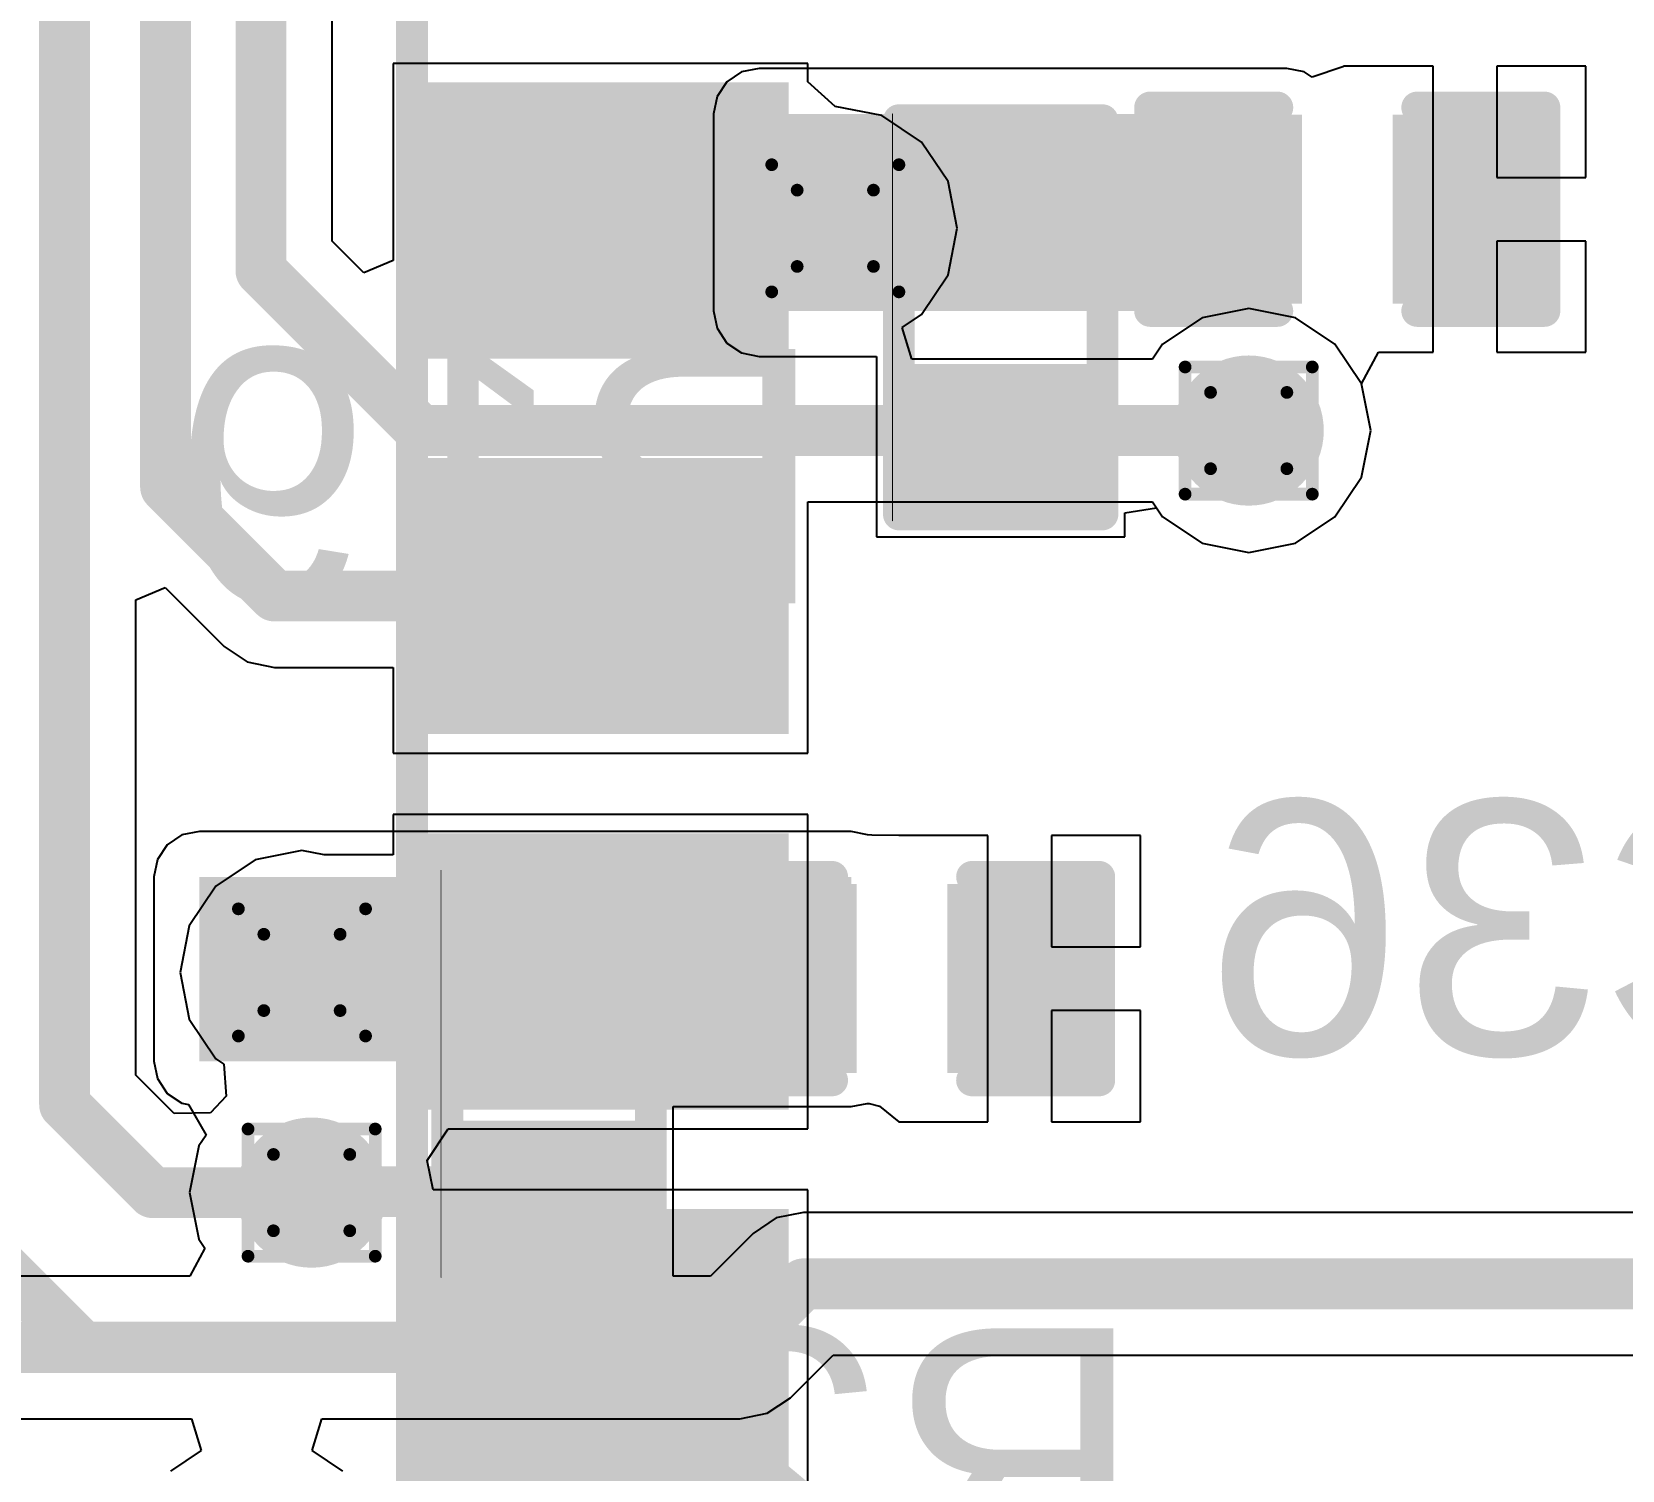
# Model space of a CAD drawing. Header units: inches. Extents: x -8 to 210, y -39 to 109.
# Drawn here: x 61.69 to 68.04, y 28.41 to 34.16 of the extents above; entities that cross this region are included whole.
import ezdxf

# ---------------------------------------------------------------- set-up
doc = ezdxf.new("R2010")
doc.units = ezdxf.units.IN
for name, color, linetype in [('Bottom Layer', 5, 'Continuous'), ('Bottom Overlay', 54, 'Continuous'), ('Bottom Paste', 16, 'Continuous'), ('Bottom Solder', 6, 'Continuous'), ('Drill Drawing', 1, 'Continuous'), ('Top Layer', 1, 'Continuous'), ('Top Overlay', 2, 'Continuous'), ('Top Paste', 8, 'Continuous'), ('Top Solder', 216, 'Continuous'), ('Via Holes', 16, 'Continuous')]:
    doc.layers.add(name, color=color, linetype=linetype)
doc.styles.add('Arial', font='', dxfattribs={"height": 0.2})
doc.styles.get('Arial').set_extended_font_data('Arial')

# ---------------------------------------------------------------- blocks, each defined once
blk = doc.blocks.new('SIM7500E_18')
at = {"layer": 'Top Layer'}
for points in [[(-0.74999977, -14.55000011), (0.55000017, -14.55000011), (0.55000017, -15.45000085), (-0.74999977, -15.45000085)], [(-0.74999977, -16.04999965), (0.55000017, -16.04999965), (0.55000017, -16.95000039), (-0.74999977, -16.95000039)], [(-0.74999977, -17.54999919), (0.55000017, -17.54999919), (0.55000017, -18.44999993), (-0.74999977, -18.44999993)], [(-0.74999977, -19.05000127), (0.55000017, -19.05000127), (0.55000017, -19.95000201), (-0.74999977, -19.95000201)]]:
    blk.add_hatch(color=1, dxfattribs=at).paths.add_polyline_path(points)
at = {"layer": 'Top Paste'}
for points in [[(-0.74999977, -14.55000011), (0.55000017, -14.55000011), (0.55000017, -15.45000085), (-0.74999977, -15.45000085)], [(-0.74999977, -16.04999965), (0.55000017, -16.04999965), (0.55000017, -16.95000039), (-0.74999977, -16.95000039)], [(-0.74999977, -17.54999919), (0.55000017, -17.54999919), (0.55000017, -18.44999993), (-0.74999977, -18.44999993)], [(-0.74999977, -19.05000127), (0.55000017, -19.05000127), (0.55000017, -19.95000201), (-0.74999977, -19.95000201)]]:
    blk.add_hatch(color=8, dxfattribs=at).paths.add_polyline_path(points)
at = {"layer": 'Top Solder'}
for points in [[(-0.85159977, -14.44840011), (0.65160017, -14.44840011), (0.65160017, -15.55160085), (-0.85159977, -15.55160085)], [(-0.85159977, -15.94839965), (0.65160017, -15.94839965), (0.65160017, -17.05160039), (-0.85159977, -17.05160039)], [(-0.85159977, -17.44839919), (0.65160017, -17.44839919), (0.65160017, -18.55159993), (-0.85159977, -18.55159993)], [(-0.85159977, -18.94840127), (0.65160017, -18.94840127), (0.65160017, -20.05160201), (-0.85159977, -20.05160201)]]:
    blk.add_hatch(color=216, dxfattribs=at).paths.add_polyline_path(points)
at = {"layer": 'Top Overlay', "const_width": 0.127}
blk.add_lwpolyline([(-0.85240114, -24.03819932), (-0.85240114, 3.06360068)], dxfattribs=at)
blk = doc.blocks.new('R___0402_B_49')
at = {"layer": 'Bottom Layer'}
for points in [[(-0.2413, 0.3175), (-0.2412999999999999, -0.3175), (-0.6985, -0.3175), (-0.6985, 0.3175)], [(0.6985, 0.3175), (0.6985, -0.3175), (0.2413, -0.3175), (0.2412999999999999, 0.3175)]]:
    blk.add_hatch(color=5, dxfattribs=at).paths.add_polyline_path(points)
at = {"layer": 'Bottom Paste'}
for points in [[(-0.2413, 0.3175), (-0.2412999999999999, -0.3175), (-0.6985, -0.3175), (-0.6985, 0.3175)], [(0.6985, 0.3175), (0.6985, -0.3175), (0.2413, -0.3175), (0.2412999999999999, 0.3175)]]:
    blk.add_hatch(color=16, dxfattribs=at).paths.add_polyline_path(points)
at = {"layer": 'Bottom Solder'}
for points in [[(-0.18629884, 0.37250116), (-0.1862988399999999, -0.37250116), (-0.75350116, -0.37250116), (-0.75350116, 0.37250116)], [(0.75350116, 0.37250116), (0.75350116, -0.37250116), (0.18629884, -0.37250116), (0.1862988399999999, 0.37250116)]]:
    blk.add_hatch(color=6, dxfattribs=at).paths.add_polyline_path(points)
at = {"layer": 'Bottom Overlay'}
for points, const_width in [([(-0.7874, 0.4064), (-0.7874, -0.4064)], 0.127), ([(-0.7874, 0.4064), (0.7874, 0.4064)], 0.127), ([(0.7874, 0.4064), (0.7874, -0.4064)], 0.127), ([(-0.8128, 0.4318), (0.8128, 0.4318)], 0.0032258), ([(-0.7874, -0.4064), (0.7874, -0.4064)], 0.127)]:
    blk.add_lwpolyline(points, dxfattribs=dict(at, const_width=const_width))
for points, const_width in [([(-0.8191499999999999, 0.4064, 1), (-0.7556499999999999, 0.4064, 1)], 0.0635), ([(-0.8191499999999999, 0.4064, 1), (-0.7556499999999999, 0.4064, 1)], 0.0635), ([(0.7556499999999999, 0.4064, 1), (0.8191499999999999, 0.4064, 1)], 0.0635), ([(0.7556499999999999, 0.4064, 1), (0.8191499999999999, 0.4064, 1)], 0.0635), ([(-0.81360518, 0.4318, 1), (-0.8119948199999999, 0.4318, 1)], 0.0016129), ([(0.8119948199999999, 0.4318, 1), (0.81360518, 0.4318, 1)], 0.0016129), ([(-0.8191499999999999, -0.4064, 1), (-0.7556499999999999, -0.4064, 1)], 0.0635), ([(-0.8191499999999999, -0.4064, 1), (-0.7556499999999999, -0.4064, 1)], 0.0635), ([(0.7556499999999999, -0.4064, 1), (0.8191499999999999, -0.4064, 1)], 0.0635), ([(0.7556499999999999, -0.4064, 1), (0.8191499999999999, -0.4064, 1)], 0.0635)]:
    blk.add_lwpolyline(points, format="xyb", close=True, dxfattribs=dict(at, const_width=const_width))
blk = doc.blocks.new('R___0402_B_50')
at = {"layer": 'Bottom Layer'}
for points in [[(-0.2413, 0.3175), (-0.2412999999999999, -0.3175), (-0.6985, -0.3175), (-0.6985, 0.3175)], [(0.6985, 0.3175), (0.6985, -0.3175), (0.2413, -0.3175), (0.2412999999999999, 0.3175)]]:
    blk.add_hatch(color=5, dxfattribs=at).paths.add_polyline_path(points)
at = {"layer": 'Bottom Paste'}
for points in [[(-0.2413, 0.3175), (-0.2412999999999999, -0.3175), (-0.6985, -0.3175), (-0.6985, 0.3175)], [(0.6985, 0.3175), (0.6985, -0.3175), (0.2413, -0.3175), (0.2412999999999999, 0.3175)]]:
    blk.add_hatch(color=16, dxfattribs=at).paths.add_polyline_path(points)
at = {"layer": 'Bottom Solder'}
for points in [[(-0.18629884, 0.37250116), (-0.1862988399999999, -0.37250116), (-0.75350116, -0.37250116), (-0.75350116, 0.37250116)], [(0.75350116, 0.37250116), (0.75350116, -0.37250116), (0.18629884, -0.37250116), (0.1862988399999999, 0.37250116)]]:
    blk.add_hatch(color=6, dxfattribs=at).paths.add_polyline_path(points)
at = {"layer": 'Bottom Overlay'}
for points, const_width in [([(-0.7874, 0.4064), (-0.7874, -0.4064)], 0.127), ([(-0.7874, 0.4064), (0.7874, 0.4064)], 0.127), ([(0.7874, 0.4064), (0.7874, -0.4064)], 0.127), ([(-0.8128, 0.4318), (0.8128, 0.4318)], 0.0032258), ([(-0.7874, -0.4064), (0.7874, -0.4064)], 0.127)]:
    blk.add_lwpolyline(points, dxfattribs=dict(at, const_width=const_width))
for points, const_width in [([(-0.8191499999999999, 0.4064, 1), (-0.7556499999999999, 0.4064, 1)], 0.0635), ([(-0.8191499999999999, 0.4064, 1), (-0.7556499999999999, 0.4064, 1)], 0.0635), ([(0.7556499999999999, 0.4064, 1), (0.8191499999999999, 0.4064, 1)], 0.0635), ([(0.7556499999999999, 0.4064, 1), (0.8191499999999999, 0.4064, 1)], 0.0635), ([(-0.81360518, 0.4318, 1), (-0.8119948199999999, 0.4318, 1)], 0.0016129), ([(0.8119948199999999, 0.4318, 1), (0.81360518, 0.4318, 1)], 0.0016129), ([(-0.8191499999999999, -0.4064, 1), (-0.7556499999999999, -0.4064, 1)], 0.0635), ([(-0.8191499999999999, -0.4064, 1), (-0.7556499999999999, -0.4064, 1)], 0.0635), ([(0.7556499999999999, -0.4064, 1), (0.8191499999999999, -0.4064, 1)], 0.0635), ([(0.7556499999999999, -0.4064, 1), (0.8191499999999999, -0.4064, 1)], 0.0635)]:
    blk.add_lwpolyline(points, format="xyb", close=True, dxfattribs=dict(at, const_width=const_width))
blk = doc.blocks.new('C___0402_B_124')
at = {"layer": 'Bottom Layer'}
for points in [[(-0.2413, 0.3175), (-0.2412999999999999, -0.3175), (-0.6985, -0.3175), (-0.6985, 0.3175)], [(0.6985, 0.3175), (0.6985, -0.3175), (0.2413, -0.3175), (0.2412999999999999, 0.3175)]]:
    blk.add_hatch(color=5, dxfattribs=at).paths.add_polyline_path(points)
at = {"layer": 'Bottom Paste'}
for points in [[(-0.2413, 0.3175), (-0.2412999999999999, -0.3175), (-0.6985, -0.3175), (-0.6985, 0.3175)], [(0.6985, 0.3175), (0.6985, -0.3175), (0.2413, -0.3175), (0.2412999999999999, 0.3175)]]:
    blk.add_hatch(color=16, dxfattribs=at).paths.add_polyline_path(points)
at = {"layer": 'Bottom Solder'}
for points in [[(-0.18130012, 0.37749988), (-0.18130012, -0.37749988), (-0.7584998799999999, -0.37749988), (-0.7584998799999999, 0.37749988)], [(0.7584998799999999, 0.37749988), (0.7584998799999999, -0.37749988), (0.18130012, -0.37749988), (0.18130012, 0.37749988)]]:
    blk.add_hatch(color=6, dxfattribs=at).paths.add_polyline_path(points)
at = {"layer": 'Bottom Overlay', "const_width": 0.127}
for points in [[(-0.7874, 0.4064), (-0.7874, -0.4064)], [(-0.2794, 0.4064), (-0.7874, 0.4064)], [(0.7874, 0.4064), (0.2794, 0.4064)], [(0.7874, 0.4064), (0.7874, -0.4064)], [(-0.2794, -0.4064), (-0.7874, -0.4064)], [(0.7874, -0.4064), (0.2794, -0.4064)]]:
    blk.add_lwpolyline(points, dxfattribs=at)
at = {"layer": 'Bottom Overlay', "const_width": 0.0635}
for points in [[(-0.8191499999999999, 0.4064, 1), (-0.7556499999999999, 0.4064, 1)], [(-0.8191499999999999, 0.4064, 1), (-0.7556499999999999, 0.4064, 1)], [(-0.31115, 0.4064, 1), (-0.24765, 0.4064, 1)], [(0.24765, 0.4064, 1), (0.31115, 0.4064, 1)], [(0.7556499999999999, 0.4064, 1), (0.8191499999999999, 0.4064, 1)], [(0.7556499999999999, 0.4064, 1), (0.8191499999999999, 0.4064, 1)], [(-0.8191499999999999, -0.4064, 1), (-0.7556499999999999, -0.4064, 1)], [(-0.8191499999999999, -0.4064, 1), (-0.7556499999999999, -0.4064, 1)], [(-0.31115, -0.4064, 1), (-0.24765, -0.4064, 1)], [(0.24765, -0.4064, 1), (0.31115, -0.4064, 1)], [(0.7556499999999999, -0.4064, 1), (0.8191499999999999, -0.4064, 1)], [(0.7556499999999999, -0.4064, 1), (0.8191499999999999, -0.4064, 1)]]:
    blk.add_lwpolyline(points, format="xyb", close=True, dxfattribs=at)
blk = doc.blocks.new('C___0402_B_125')
at = {"layer": 'Bottom Layer'}
for points in [[(-0.2413, 0.3175), (-0.2412999999999999, -0.3175), (-0.6985, -0.3175), (-0.6985, 0.3175)], [(0.6985, 0.3175), (0.6985, -0.3175), (0.2413, -0.3175), (0.2412999999999999, 0.3175)]]:
    blk.add_hatch(color=5, dxfattribs=at).paths.add_polyline_path(points)
at = {"layer": 'Bottom Paste'}
for points in [[(-0.2413, 0.3175), (-0.2412999999999999, -0.3175), (-0.6985, -0.3175), (-0.6985, 0.3175)], [(0.6985, 0.3175), (0.6985, -0.3175), (0.2413, -0.3175), (0.2412999999999999, 0.3175)]]:
    blk.add_hatch(color=16, dxfattribs=at).paths.add_polyline_path(points)
at = {"layer": 'Bottom Solder'}
for points in [[(-0.18130012, 0.37749988), (-0.18130012, -0.37749988), (-0.7584998799999999, -0.37749988), (-0.7584998799999999, 0.37749988)], [(0.7584998799999999, 0.37749988), (0.7584998799999999, -0.37749988), (0.18130012, -0.37749988), (0.18130012, 0.37749988)]]:
    blk.add_hatch(color=6, dxfattribs=at).paths.add_polyline_path(points)
at = {"layer": 'Bottom Overlay', "const_width": 0.127}
for points in [[(-0.7874, 0.4064), (-0.7874, -0.4064)], [(-0.2794, 0.4064), (-0.7874, 0.4064)], [(0.7874, 0.4064), (0.2794, 0.4064)], [(0.7874, 0.4064), (0.7874, -0.4064)], [(-0.2794, -0.4064), (-0.7874, -0.4064)], [(0.7874, -0.4064), (0.2794, -0.4064)]]:
    blk.add_lwpolyline(points, dxfattribs=at)
at = {"layer": 'Bottom Overlay', "const_width": 0.0635}
for points in [[(-0.8191499999999999, 0.4064, 1), (-0.7556499999999999, 0.4064, 1)], [(-0.8191499999999999, 0.4064, 1), (-0.7556499999999999, 0.4064, 1)], [(-0.31115, 0.4064, 1), (-0.24765, 0.4064, 1)], [(0.24765, 0.4064, 1), (0.31115, 0.4064, 1)], [(0.7556499999999999, 0.4064, 1), (0.8191499999999999, 0.4064, 1)], [(0.7556499999999999, 0.4064, 1), (0.8191499999999999, 0.4064, 1)], [(-0.8191499999999999, -0.4064, 1), (-0.7556499999999999, -0.4064, 1)], [(-0.8191499999999999, -0.4064, 1), (-0.7556499999999999, -0.4064, 1)], [(-0.31115, -0.4064, 1), (-0.24765, -0.4064, 1)], [(0.24765, -0.4064, 1), (0.31115, -0.4064, 1)], [(0.7556499999999999, -0.4064, 1), (0.8191499999999999, -0.4064, 1)], [(0.7556499999999999, -0.4064, 1), (0.8191499999999999, -0.4064, 1)]]:
    blk.add_lwpolyline(points, format="xyb", close=True, dxfattribs=at)

msp = doc.modelspace()

# ---------------------------------------------------------------- hatches: boundary and pattern name
at = {"layer": 'Bottom Layer'}
for points in [[(64.5922, 33.04539999999999), (66.70039999999999, 33.04539999999999), (66.70039999999999, 33.8328), (64.5922, 33.8328)], [(62.357, 30.0482), (64.9605, 30.0482), (64.9605, 30.7848), (62.357, 30.7848)]]:
    msp.add_hatch(color=5, dxfattribs=at).paths.add_polyline_path(points)
h = msp.add_hatch(color=5, dxfattribs=at)
edge = h.paths.add_edge_path()
edge.add_arc((64.897, 33.3756), 0.2999994, 0, 360)
h = msp.add_hatch(color=5, dxfattribs=at)
edge = h.paths.add_edge_path()
edge.add_arc((66.548, 32.5676006), 0.2999994, 0, 360)
h = msp.add_hatch(color=5, dxfattribs=at)
edge = h.paths.add_edge_path()
edge.add_arc((62.76690012, 30.40309896), 0.2999994, 0, 360)
h = msp.add_hatch(color=5, dxfattribs=at)
edge = h.paths.add_edge_path()
edge.add_arc((62.8054497, 29.5235503), 0.2999994, 0, 360)
at = {"layer": 'Top Layer'}
h = msp.add_hatch(color=1, dxfattribs=at)
edge = h.paths.add_edge_path()
edge.add_arc((64.897, 33.3756), 0.2999994, 0, 360)
h = msp.add_hatch(color=1, dxfattribs=at)
edge = h.paths.add_edge_path()
edge.add_arc((66.548, 32.5676006), 0.2999994, 0, 360)
h = msp.add_hatch(color=1, dxfattribs=at)
edge = h.paths.add_edge_path()
edge.add_arc((62.76690012, 30.40309896), 0.2999994, 0, 360)
h = msp.add_hatch(color=1, dxfattribs=at)
edge = h.paths.add_edge_path()
edge.add_arc((62.8054497, 29.5235503), 0.2999994, 0, 360)
at = {"layer": 'Via Holes'}
h = msp.add_hatch(color=7, dxfattribs=at)
edge = h.paths.add_edge_path()
edge.add_arc((64.897, 33.3756), 0.1499997, 0, 360)
h = msp.add_hatch(color=7, dxfattribs=at)
edge = h.paths.add_edge_path()
edge.add_arc((66.548, 32.5676006), 0.1499997, 0, 360)
h = msp.add_hatch(color=7, dxfattribs=at)
edge = h.paths.add_edge_path()
edge.add_arc((62.76690012, 30.40309896), 0.1499997, 0, 360)
h = msp.add_hatch(color=7, dxfattribs=at)
edge = h.paths.add_edge_path()
edge.add_arc((62.8054497, 29.5235503), 0.1499997, 0, 360)

# ---------------------------------------------------------------- linework, layer by layer
at = {"layer": 'Bottom Layer'}
for p, q in [((64.52282752, 34.00028252), (64.46401381999999, 33.96098618)), ((64.5922, 34.01408234), (64.52282752, 34.00028252)), ((66.70039999999999, 34.01408234), (64.5922, 34.01408234)), ((66.76977247999999, 34.00028252), (66.70039999999999, 34.01408234)), ((66.80199999999999, 33.97875094), (66.76977247999999, 34.00028252)), ((66.92400889999999, 34.02020628), (66.80199999999999, 33.97875094)), ((66.92899745999999, 34.02330254), (66.92400889999999, 34.02020628)), ((67.2846, 34.02330254), (66.92899745999999, 34.02330254)), ((67.2846, 33.4518), (67.2846, 34.02330254)), ((67.8942, 34.0233), (67.53859999999999, 34.0233)), ((67.53859999999999, 34.0233), (67.53859999999999, 33.5788)), ((67.8942, 33.5788), (67.8942, 34.0233)), ((64.46401381999999, 33.96098618), (64.42471748, 33.90217248)), ((64.42471748, 33.90217248), (64.41091766, 33.8328)), ((64.41091766, 33.8328), (64.41091766, 33.38101528)), ((67.53859999999999, 33.5788), (67.8942, 33.5788)), ((67.2846, 32.8803), (67.2846, 33.4518)), ((64.41091766, 33.38101528), (64.40984069999999, 33.3756)), ((64.40984069999999, 33.3756), (64.41091766, 33.37018472)), ((64.41091766, 33.37018472), (64.41091766, 33.04539999999999)), ((67.8942, 33.3248), (67.53859999999999, 33.3248)), ((67.53859999999999, 33.3248), (67.53859999999999, 32.8803)), ((67.8942, 32.8803), (67.8942, 33.3248)), ((64.41091766, 33.04539999999999), (64.42471748, 32.97602752)), ((64.42471748, 32.97602752), (64.46401381999999, 32.91721382)), ((64.46401381999999, 32.91721382), (64.52282752, 32.87791748)), ((64.52282752, 32.87791748), (64.5922, 32.86411766)), ((64.5922, 32.86411766), (65.0621, 32.86411766)), ((65.0621, 32.86411766), (65.0621, 32.1437)), ((66.9980753, 32.75402644), (67.06644701999998, 32.8803)), ((67.06644701999998, 32.8803), (67.2846, 32.8803)), ((67.53859999999999, 32.8803), (67.8942, 32.8803)), ((67.03515929999999, 32.5676006), (66.9980753, 32.75402644)), ((66.9980753, 32.38117222), (67.03515929999999, 32.5676006)), ((66.8924748, 32.2231258), (66.9980753, 32.38117222)), ((66.05269999999999, 32.23934116), (66.1797, 32.25878232)), ((66.05269999999999, 32.1437), (66.05269999999999, 32.23934116)), ((66.1797, 32.25878232), (66.20352519999999, 32.2231258)), ((66.20352519999999, 32.2231258), (66.36157161999999, 32.1175253)), ((66.73442838, 32.1175253), (66.8924748, 32.2231258)), ((65.0621, 32.1437), (66.05269999999999, 32.1437)), ((66.36157161999999, 32.1175253), (66.548, 32.0804413)), ((66.548, 32.0804413), (66.73442838, 32.1175253)), ((62.28762752, 30.95228252), (62.22881381999999, 30.91298618)), ((62.357, 30.96608234), (62.28762752, 30.95228252)), ((64.9605, 30.96608234), (62.357, 30.96608234)), ((65.02535636, 30.95318168), (64.9605, 30.96608234)), ((65.04243278, 30.95203614), (65.02535636, 30.95318168)), ((65.151, 30.94990254), (65.04243278, 30.95203614)), ((65.21676314, 30.9499), (65.151, 30.94990254)), ((65.5066, 30.9499), (65.21676314, 30.9499)), ((65.5066, 30.3784), (65.5066, 30.9499)), ((66.1162, 30.9499), (65.7606, 30.9499)), ((65.7606, 30.9499), (65.7606, 30.5054)), ((66.1162, 30.5054), (66.1162, 30.9499)), ((62.22881381999999, 30.91298618), (62.18951748, 30.85417248)), ((62.18951748, 30.85417248), (62.17571766, 30.7848)), ((62.17571766, 30.7848), (62.17571766, 30.0482)), ((65.7606, 30.5054), (66.1162, 30.5054)), ((65.5066, 29.8069), (65.5066, 30.3784)), ((66.1162, 30.2514), (65.7606, 30.2514)), ((65.7606, 30.2514), (65.7606, 29.8069)), ((66.1162, 29.8069), (66.1162, 30.2514)), ((62.17571766, 30.0482), (62.18951748, 29.97882752)), ((62.18951748, 29.97882752), (62.22881381999999, 29.92001382)), ((62.22881381999999, 29.92001382), (62.28762752, 29.88071748)), ((62.28762752, 29.88071748), (62.31330184, 29.87560954)), ((62.31330184, 29.87560954), (62.3838732, 29.75263036)), ((64.2493, 29.1900737), (64.2493, 29.86691766)), ((64.2493, 29.86691766), (64.9605, 29.86691766)), ((64.9605, 29.86691766), (65.024, 29.87954908)), ((65.024, 29.87954908), (65.03212546, 29.88010534)), ((65.03212546, 29.88010534), (65.07330902, 29.86892934)), ((65.07330902, 29.86892934), (65.151, 29.80689746)), ((65.151, 29.80689746), (65.19563796, 29.8069)), ((65.19563796, 29.8069), (65.5066, 29.8069)), ((65.7606, 29.8069), (66.1162, 29.8069)), ((62.3838732, 29.75263036), (62.3553744, 29.70997868)), ((62.3553744, 29.70997868), (62.3182904, 29.5235503)), ((62.3182904, 29.5235503), (62.3553744, 29.33712192)), ((64.66098319999999, 29.42238972), (64.56856275999999, 29.36063724)), ((64.77, 29.4440737), (64.66098319999999, 29.42238972)), ((74.7522, 29.4440737), (64.77, 29.4440737)), ((64.56855768, 29.36062962), (64.39799921999999, 29.1900737)), ((64.56856275999999, 29.36063724), (64.56855768, 29.36062962)), ((62.37878812, 29.30207754), (62.31892032, 29.1900737)), ((62.3553744, 29.33712192), (62.37878812, 29.30207754)), ((62.31892032, 29.1900737), (61.44109632, 29.1900737)), ((64.39799921999999, 29.1900737), (64.2493, 29.1900737)), ((64.71743724, 28.70376276), (64.88799824, 28.8743263)), ((64.88799824, 28.8743263), (74.7522, 28.8743263)), ((64.6250168, 28.64201028), (64.71743724, 28.70376276)), ((61.44109632, 28.6203263), (62.32510268, 28.6203263)), ((62.32510268, 28.6203263), (62.36362685999999, 28.4933263)), ((62.80757314, 28.4933263), (62.84609731999999, 28.6203263)), ((62.84609731999999, 28.6203263), (64.51598729999999, 28.6203263)), ((64.51598729999999, 28.6203263), (64.51599999999999, 28.62032376)), ((64.51599999999999, 28.62032376), (64.6250168, 28.64201028)), ((62.36362685999999, 28.4933263), (62.2411252, 28.4114748)), ((62.93007479999999, 28.4114748), (62.80757314, 28.4933263))]:
    msp.add_line(p, q, dxfattribs=at)
at = {"layer": 'Bottom Layer', "const_width": 0.2032}
for points in [[(65.5574, 32.5501), (65.57490059999999, 32.5676006)], [(65.57490059999999, 32.5676006), (66.548, 32.5676006)], [(62.7975503, 29.5235503), (62.8054497, 29.5235503)], [(62.8054497, 29.5235503), (62.8093994, 29.5275)], [(62.8093994, 29.5275), (63.75399999999999, 29.5275)], [(64.51599999999999, 28.9052), (64.77, 29.15919999999999)], [(64.77, 29.15919999999999), (75.15859999999999, 29.15919999999999)], [(61.0567994, 28.9052), (64.51599999999999, 28.9052)]]:
    msp.add_lwpolyline(points, dxfattribs=at)
at = {"layer": 'Bottom Layer', "const_width": 0.1016}
for points in [[(65.5066, 32.5501, 1), (65.6082, 32.5501, 1)], [(65.5241006, 32.5676006, 1), (65.6257006, 32.5676006, 1)], [(65.5241006, 32.5676006, 1), (65.6257006, 32.5676006, 1)], [(66.49719999999999, 32.5676006, 1), (66.5988, 32.5676006, 1)], [(62.7467503, 29.5235503, 1), (62.84835029999999, 29.5235503, 1)], [(62.75464969999999, 29.5235503, 1), (62.85624969999999, 29.5235503, 1)], [(62.75464969999999, 29.5235503, 1), (62.85624969999999, 29.5235503, 1)], [(62.75859939999999, 29.5275, 1), (62.86019939999999, 29.5275, 1)], [(62.75859939999999, 29.5275, 1), (62.86019939999999, 29.5275, 1)], [(63.7032, 29.5275, 1), (63.8048, 29.5275, 1)], [(64.7192, 29.15919999999999, 1), (64.82079999999999, 29.15919999999999, 1)], [(64.7192, 29.15919999999999, 1), (64.82079999999999, 29.15919999999999, 1)], [(64.4652, 28.9052, 1), (64.56679999999999, 28.9052, 1)], [(64.4652, 28.9052, 1), (64.56679999999999, 28.9052, 1)]]:
    msp.add_lwpolyline(points, format="xyb", close=True, dxfattribs=at)
at = {"layer": 'Drill Drawing', "const_width": 0.0508}
for points in [[(64.643, 33.6296), (65.151, 33.6296)], [(64.643, 33.1216), (64.643, 33.6296)], [(65.151, 33.1216), (65.151, 33.6296)], [(64.74459999999999, 33.528), (65.04939999999999, 33.528)], [(64.74459999999999, 33.2232), (64.74459999999999, 33.528)], [(65.04939999999999, 33.2232), (65.04939999999999, 33.528)], [(64.74459999999999, 33.2232), (65.04939999999999, 33.2232)], [(64.643, 33.1216), (65.151, 33.1216)], [(66.294, 32.8216006), (66.80199999999999, 32.8216006)], [(66.294, 32.3136006), (66.294, 32.8216006)], [(66.80199999999999, 32.3136006), (66.80199999999999, 32.8216006)], [(66.39559999999999, 32.7200006), (66.70039999999999, 32.7200006)], [(66.39559999999999, 32.4152006), (66.39559999999999, 32.7200006)], [(66.70039999999999, 32.4152006), (66.70039999999999, 32.7200006)], [(66.39559999999999, 32.4152006), (66.70039999999999, 32.4152006)], [(66.294, 32.3136006), (66.80199999999999, 32.3136006)], [(62.51290012, 30.65709896), (63.02090011999999, 30.65709896)], [(62.51290012, 30.14909896), (62.51290012, 30.65709896)], [(63.02090011999999, 30.14909896), (63.02090011999999, 30.65709896)], [(62.61450012, 30.55549896), (62.91930012, 30.55549896)], [(62.61450012, 30.25069896), (62.61450012, 30.55549896)], [(62.91930012, 30.25069896), (62.91930012, 30.55549896)], [(62.61450012, 30.25069896), (62.91930012, 30.25069896)], [(62.51290012, 30.14909896), (63.02090011999999, 30.14909896)], [(62.55144969999999, 29.77755029999999), (63.05944969999999, 29.77755029999999)], [(62.55144969999999, 29.2695503), (62.55144969999999, 29.77755029999999)], [(63.05944969999999, 29.2695503), (63.05944969999999, 29.77755029999999)], [(62.6530497, 29.6759503), (62.9578497, 29.6759503)], [(62.6530497, 29.3711503), (62.6530497, 29.6759503)], [(62.9578497, 29.3711503), (62.9578497, 29.6759503)], [(62.6530497, 29.3711503), (62.9578497, 29.3711503)], [(62.55144969999999, 29.2695503), (63.05944969999999, 29.2695503)]]:
    msp.add_lwpolyline(points, dxfattribs=at)
at = {"layer": 'Drill Drawing', "const_width": 0.0254}
for points in [[(64.6303, 33.6296, 1), (64.6557, 33.6296, 1)], [(64.6303, 33.6296, 1), (64.6557, 33.6296, 1)], [(65.13829999999999, 33.6296, 1), (65.1637, 33.6296, 1)], [(65.13829999999999, 33.6296, 1), (65.1637, 33.6296, 1)], [(64.7319, 33.528, 1), (64.7573, 33.528, 1)], [(64.7319, 33.528, 1), (64.7573, 33.528, 1)], [(65.0367, 33.528, 1), (65.0621, 33.528, 1)], [(65.0367, 33.528, 1), (65.0621, 33.528, 1)], [(64.7319, 33.2232, 1), (64.7573, 33.2232, 1)], [(64.7319, 33.2232, 1), (64.7573, 33.2232, 1)], [(65.0367, 33.2232, 1), (65.0621, 33.2232, 1)], [(65.0367, 33.2232, 1), (65.0621, 33.2232, 1)], [(64.6303, 33.1216, 1), (64.6557, 33.1216, 1)], [(64.6303, 33.1216, 1), (64.6557, 33.1216, 1)], [(65.13829999999999, 33.1216, 1), (65.1637, 33.1216, 1)], [(65.13829999999999, 33.1216, 1), (65.1637, 33.1216, 1)], [(66.2813, 32.8216006, 1), (66.30669999999999, 32.8216006, 1)], [(66.2813, 32.8216006, 1), (66.30669999999999, 32.8216006, 1)], [(66.7893, 32.8216006, 1), (66.8147, 32.8216006, 1)], [(66.7893, 32.8216006, 1), (66.8147, 32.8216006, 1)], [(66.3829, 32.7200006, 1), (66.4083, 32.7200006, 1)], [(66.3829, 32.7200006, 1), (66.4083, 32.7200006, 1)], [(66.6877, 32.7200006, 1), (66.7131, 32.7200006, 1)], [(66.6877, 32.7200006, 1), (66.7131, 32.7200006, 1)], [(66.3829, 32.4152006, 1), (66.4083, 32.4152006, 1)], [(66.3829, 32.4152006, 1), (66.4083, 32.4152006, 1)], [(66.6877, 32.4152006, 1), (66.7131, 32.4152006, 1)], [(66.6877, 32.4152006, 1), (66.7131, 32.4152006, 1)], [(66.2813, 32.3136006, 1), (66.30669999999999, 32.3136006, 1)], [(66.2813, 32.3136006, 1), (66.30669999999999, 32.3136006, 1)], [(66.7893, 32.3136006, 1), (66.8147, 32.3136006, 1)], [(66.7893, 32.3136006, 1), (66.8147, 32.3136006, 1)], [(62.50020012, 30.65709896, 1), (62.52560012, 30.65709896, 1)], [(62.50020012, 30.65709896, 1), (62.52560012, 30.65709896, 1)], [(63.00820011999999, 30.65709896, 1), (63.03360012, 30.65709896, 1)], [(63.00820011999999, 30.65709896, 1), (63.03360012, 30.65709896, 1)], [(62.60180012, 30.55549896, 1), (62.62720012, 30.55549896, 1)], [(62.60180012, 30.55549896, 1), (62.62720012, 30.55549896, 1)], [(62.90660011999999, 30.55549896, 1), (62.93200012, 30.55549896, 1)], [(62.90660011999999, 30.55549896, 1), (62.93200012, 30.55549896, 1)], [(62.60180012, 30.25069896, 1), (62.62720012, 30.25069896, 1)], [(62.60180012, 30.25069896, 1), (62.62720012, 30.25069896, 1)], [(62.90660011999999, 30.25069896, 1), (62.93200012, 30.25069896, 1)], [(62.90660011999999, 30.25069896, 1), (62.93200012, 30.25069896, 1)], [(62.50020012, 30.14909896, 1), (62.52560012, 30.14909896, 1)], [(62.50020012, 30.14909896, 1), (62.52560012, 30.14909896, 1)], [(63.00820011999999, 30.14909896, 1), (63.03360012, 30.14909896, 1)], [(63.00820011999999, 30.14909896, 1), (63.03360012, 30.14909896, 1)], [(62.5387497, 29.77755029999999, 1), (62.56414969999999, 29.77755029999999, 1)], [(62.5387497, 29.77755029999999, 1), (62.56414969999999, 29.77755029999999, 1)], [(63.0467497, 29.77755029999999, 1), (63.0721497, 29.77755029999999, 1)], [(63.0467497, 29.77755029999999, 1), (63.0721497, 29.77755029999999, 1)], [(62.6403497, 29.6759503, 1), (62.6657497, 29.6759503, 1)], [(62.6403497, 29.6759503, 1), (62.6657497, 29.6759503, 1)], [(62.9451497, 29.6759503, 1), (62.9705497, 29.6759503, 1)], [(62.9451497, 29.6759503, 1), (62.9705497, 29.6759503, 1)], [(62.6403497, 29.3711503, 1), (62.6657497, 29.3711503, 1)], [(62.6403497, 29.3711503, 1), (62.6657497, 29.3711503, 1)], [(62.9451497, 29.3711503, 1), (62.9705497, 29.3711503, 1)], [(62.9451497, 29.3711503, 1), (62.9705497, 29.3711503, 1)], [(62.5387497, 29.2695503, 1), (62.56414969999999, 29.2695503, 1)], [(62.5387497, 29.2695503, 1), (62.56414969999999, 29.2695503, 1)], [(63.0467497, 29.2695503, 1), (63.0721497, 29.2695503, 1)], [(63.0467497, 29.2695503, 1), (63.0721497, 29.2695503, 1)]]:
    msp.add_lwpolyline(points, format="xyb", close=True, dxfattribs=at)
at = {"layer": 'Top Layer'}
for p, q in [((62.8879743, 33.32370271999999), (62.8879743, 35.41174782)), ((64.7865989, 34.03439726), (63.1310015, 34.03439726)), ((63.1310015, 34.03439726), (63.1310015, 33.24660864)), ((64.7865989, 33.96106237999999), (64.7865989, 34.03439726)), ((64.89700254, 33.8627593), (64.7865989, 33.96106237999999)), ((65.08342837999999, 33.82567529999999), (64.89700254, 33.8627593)), ((65.24147479999999, 33.7200748), (65.08342837999999, 33.82567529999999)), ((65.34707529999999, 33.56202838), (65.24147479999999, 33.7200748)), ((65.3841593, 33.3756), (65.34707529999999, 33.56202838)), ((65.34707529999999, 33.18917162), (65.3841593, 33.3756)), ((63.01366874, 33.19800828), (62.8879743, 33.32370271999999)), ((63.1310015, 33.24660864), (63.01366874, 33.19800828)), ((65.24147479999999, 33.0311252), (65.34707529999999, 33.18917162)), ((65.16417243999999, 32.9794743), (65.24147479999999, 33.0311252)), ((66.548, 33.05475989999999), (66.36157161999999, 33.01767589999999)), ((66.73442838, 33.01767589999999), (66.548, 33.05475989999999)), ((65.20269662, 32.8524743), (65.16417243999999, 32.9794743)), ((66.36157161999999, 33.01767589999999), (66.20352519999999, 32.9120754)), ((66.8924748, 32.9120754), (66.73442838, 33.01767589999999)), ((66.20352519999999, 32.9120754), (66.16370308, 32.8524743)), ((66.9980753, 32.75402897999999), (66.8924748, 32.9120754)), ((66.16370308, 32.8524743), (65.20269662, 32.8524743)), ((67.03515929999999, 32.5676006), (66.9980753, 32.75402897999999)), ((66.9980753, 32.38117222), (67.03515929999999, 32.5676006)), ((66.8924748, 32.2231258), (66.9980753, 32.38117222)), ((64.7865989, 31.27879952), (64.7865989, 32.2827269)), ((64.7865989, 32.2827269), (66.16370308, 32.2827269)), ((66.16370308, 32.2827269), (66.20352519999999, 32.2231258)), ((66.20352519999999, 32.2231258), (66.36157161999999, 32.1175253)), ((66.73442838, 32.1175253), (66.8924748, 32.2231258)), ((66.36157161999999, 32.1175253), (66.548, 32.0804413)), ((66.548, 32.0804413), (66.73442838, 32.1175253)), ((62.10367309999999, 31.8917193), (62.22100586, 31.94031966)), ((62.10367309999999, 29.99320138), (62.10367309999999, 31.8917193)), ((62.22100586, 31.94031966), (62.45615906, 31.705169)), ((62.45615906, 31.705169), (62.45616413999999, 31.70516138)), ((62.45616413999999, 31.70516138), (62.54858458, 31.6434089)), ((62.54858458, 31.6434089), (62.65760138, 31.62172238)), ((62.65760138, 31.62172238), (62.65761407999999, 31.62172492)), ((62.65761407999999, 31.62172492), (63.1310015, 31.62172492)), ((63.1310015, 31.62172492), (63.1310015, 31.27879952)), ((63.1310015, 31.27879952), (64.7865989, 31.27879952)), ((64.7865989, 31.03439818), (63.1310015, 31.03439818)), ((63.1310015, 31.03439818), (63.1310015, 30.87275512)), ((64.7865989, 29.77879998), (64.7865989, 31.03439818)), ((62.76690012, 30.89025826), (62.58047173999999, 30.85317426)), ((62.85489079999999, 30.87275512), (62.76690012, 30.89025826)), ((63.1310015, 30.87275512), (62.85489079999999, 30.87275512)), ((62.58047173999999, 30.85317426), (62.42242531999999, 30.74757376)), ((62.42242531999999, 30.74757376), (62.31682482, 30.58952734)), ((62.31682482, 30.58952734), (62.27974081999999, 30.40309896)), ((62.27974081999999, 30.40309896), (62.31682482, 30.21667058)), ((62.31682482, 30.21667058), (62.42242531999999, 30.05862416)), ((62.42242531999999, 30.05862416), (62.45467569999999, 30.0370748)), ((62.25678176, 29.84009272), (62.10367309999999, 29.99320138)), ((62.45467569999999, 30.0370748), (62.46372572, 29.90843904)), ((62.46372572, 29.90843904), (62.4015643, 29.84194692)), ((62.4015643, 29.84194692), (62.25678176, 29.84009272)), ((63.26709723999999, 29.65179744), (63.35065562, 29.77879998)), ((63.35065562, 29.77879998), (64.7865989, 29.77879998)), ((63.29045254, 29.5343961), (63.26709723999999, 29.65179744)), ((64.7865989, 29.5343961), (63.29045254, 29.5343961)), ((64.7865989, 28.2787979), (64.7865989, 29.5343961))]:
    msp.add_line(p, q, dxfattribs=at)
for points, const_width in [([(62.6031006, 33.20570194), (62.6031006, 35.45983256)], 0.2032), ([(62.22210059999999, 32.3420994), (62.22210059999999, 35.02143872)], 0.2032), ([(61.8187994, 29.8752006), (61.8187994, 34.5234006)], 0.2032), ([(64.05879999999999, 33.40659816), (64.08191654, 33.38348162)], 0.5588), ([(64.08191654, 33.38348162), (64.88911838, 33.38348162)], 0.5588), ([(64.88911838, 33.38348162), (64.897, 33.3756)], 0.5588), ([(62.6031006, 33.20570194), (63.24120193999999, 32.5676006)], 0.2032), ([(63.24120193999999, 32.5676006), (66.548, 32.5676006)], 0.2032), ([(62.22210059999999, 32.3420994), (62.65760138, 31.90659862)], 0.2032), ([(62.65760138, 31.90659862), (64.05879999999999, 31.90659862)], 0.2032), ([(62.77040023999999, 30.40659908), (64.05879999999999, 30.40659908)], 0.5588), ([(61.8187994, 29.8752006), (62.1704497, 29.5235503)], 0.2032), ([(62.1704497, 29.5235503), (62.8054497, 29.5235503)], 0.2032), ([(61.43779939999999, 29.36062962), (61.89183202, 28.906597)], 0.2032), ([(61.89183202, 28.906597), (64.05879999999999, 28.906597)], 0.2032)]:
    msp.add_lwpolyline(points, dxfattribs=dict(at, const_width=const_width))
for points, const_width in [([(63.9191, 33.40659816, 1), (64.1985, 33.40659816, 1)], 0.2794), ([(63.94221654, 33.38348162, 1), (64.22161654, 33.38348162, 1)], 0.2794), ([(63.94221654, 33.38348162, 1), (64.22161654, 33.38348162, 1)], 0.2794), ([(64.74941838, 33.38348162, 1), (65.02881837999999, 33.38348162, 1)], 0.2794), ([(64.74941838, 33.38348162, 1), (65.02881837999999, 33.38348162, 1)], 0.2794), ([(64.7573, 33.3756, 1), (65.0367, 33.3756, 1)], 0.2794), ([(62.5523006, 33.20570194, 1), (62.6539006, 33.20570194, 1)], 0.1016), ([(62.5523006, 33.20570194, 1), (62.6539006, 33.20570194, 1)], 0.1016), ([(63.19040194, 32.5676006, 1), (63.29200194, 32.5676006, 1)], 0.1016), ([(63.19040194, 32.5676006, 1), (63.29200194, 32.5676006, 1)], 0.1016), ([(66.49719999999999, 32.5676006, 1), (66.5988, 32.5676006, 1)], 0.1016), ([(62.1713006, 32.3420994, 1), (62.2729006, 32.3420994, 1)], 0.1016), ([(62.1713006, 32.3420994, 1), (62.2729006, 32.3420994, 1)], 0.1016), ([(62.60680137999999, 31.90659862, 1), (62.70840138, 31.90659862, 1)], 0.1016), ([(62.60680137999999, 31.90659862, 1), (62.70840138, 31.90659862, 1)], 0.1016), ([(64.008, 31.90659862, 1), (64.1096, 31.90659862, 1)], 0.1016), ([(62.63070024, 30.40659908, 1), (62.91010023999999, 30.40659908, 1)], 0.2794), ([(63.9191, 30.40659908, 1), (64.1985, 30.40659908, 1)], 0.2794), ([(61.7679994, 29.8752006, 1), (61.8695994, 29.8752006, 1)], 0.1016), ([(61.7679994, 29.8752006, 1), (61.8695994, 29.8752006, 1)], 0.1016), ([(62.1196497, 29.5235503, 1), (62.22124969999999, 29.5235503, 1)], 0.1016), ([(62.1196497, 29.5235503, 1), (62.22124969999999, 29.5235503, 1)], 0.1016), ([(62.75464969999999, 29.5235503, 1), (62.85624969999999, 29.5235503, 1)], 0.1016), ([(61.84103202, 28.906597, 1), (61.94263202, 28.906597, 1)], 0.1016), ([(61.84103202, 28.906597, 1), (61.94263202, 28.906597, 1)], 0.1016), ([(64.008, 28.906597, 1), (64.1096, 28.906597, 1)], 0.1016)]:
    msp.add_lwpolyline(points, format="xyb", close=True, dxfattribs=dict(at, const_width=const_width))

# ---------------------------------------------------------------- block references
msp.add_blockref('SIM7500E_18', (64.05879999999999, 48.40659864))
for name, p, rotation in [('C___0402_B_125', (66.9417, 33.4518), 180), ('R___0402_B_50', (65.5574, 33.02), 90), ('R___0402_B_49', (63.75399999999999, 29.9974), 90), ('C___0402_B_124', (65.1637, 30.3784), 180)]:
    msp.add_blockref(name, p, dxfattribs=dict(rotation=rotation))

# ---------------------------------------------------------------- texts
at = {"layer": 'Bottom Overlay', "style": 'Arial', "text_generation_flag": 2}
for s, p in [('R19', (64.85422894, 31.8771651)), ('C36', (68.98172894, 30.0737651)), ('R20', (66.12422894, 27.9655651))]:
    msp.add_text(s, height=1.016, dxfattribs=at).set_placement(p)

doc.saveas('drawing.dxf')
